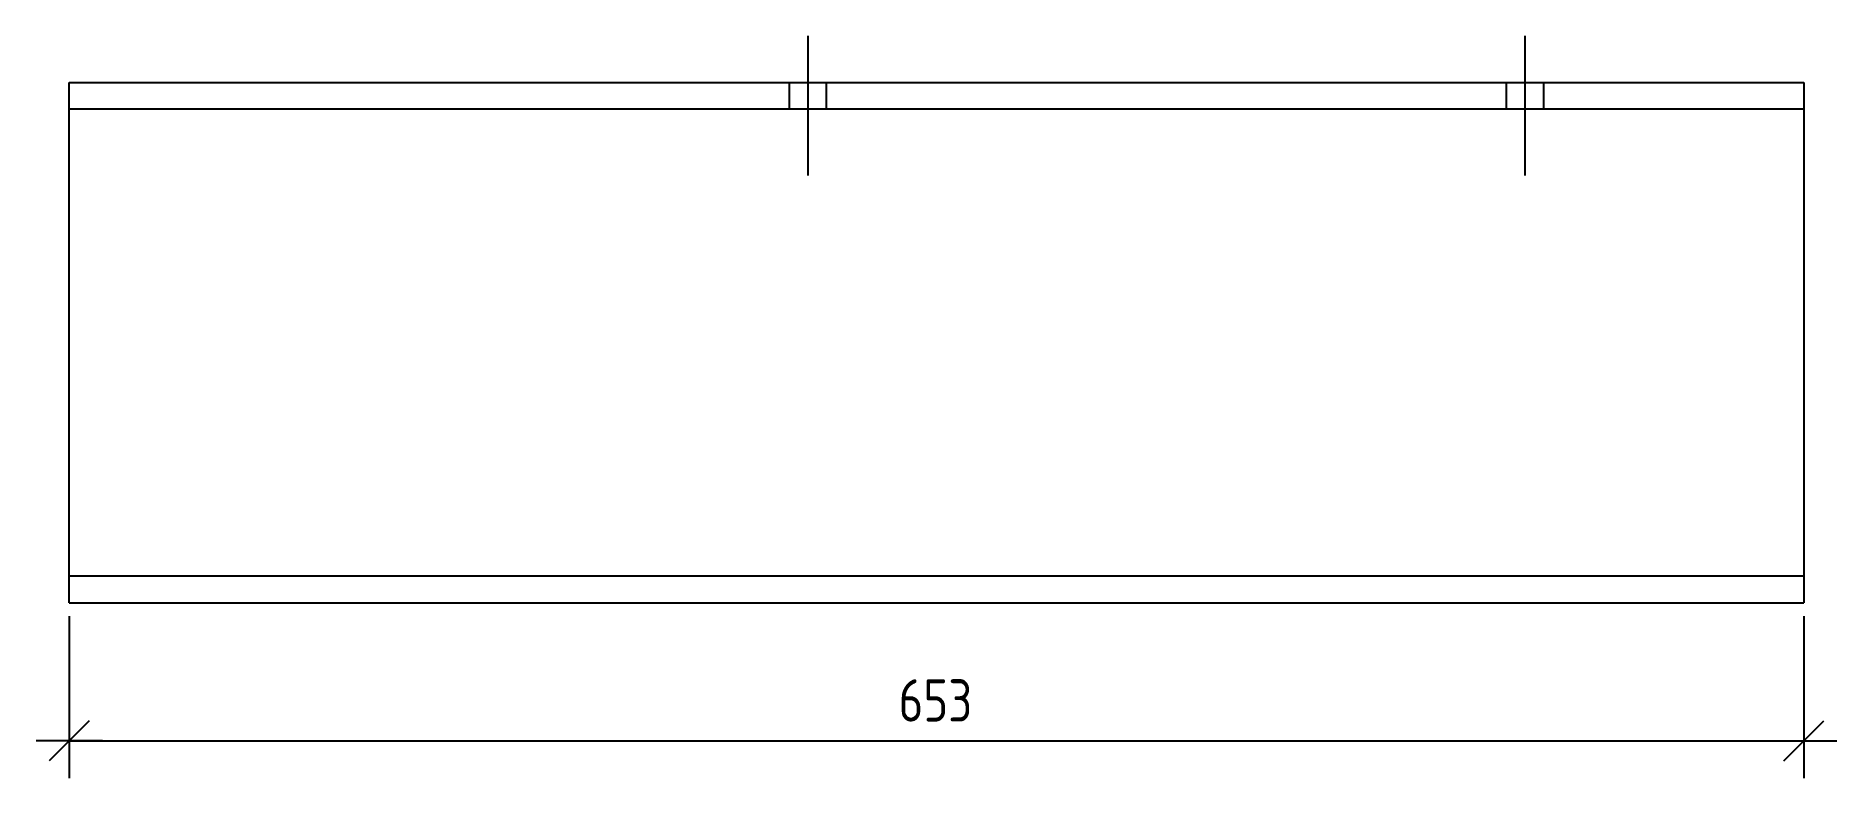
# Model space of a CAD drawing. Header units: millimetres. Extents: x 15 to 7172, y 15 to 332.
# Drawn here: x 6494 to 7172, y 15 to 294 of the extents above.
import ezdxf

# ---------------------------------------------------------------- set-up
doc = ezdxf.new("R2010")
doc.units = ezdxf.units.MM
for name, color, linetype in [('1', 7, 'Continuous'), ('19', 7, 'Continuous'), ('20', 7, 'Continuous')]:
    doc.layers.add(name, color=color, linetype=linetype)
doc.styles.add('GOST type A', font='', dxfattribs={"height": 0.2})
doc.styles.get('GOST type A').set_extended_font_data('GOST type A')

msp = doc.modelspace()

# ---------------------------------------------------------------- linework, layer by layer
at = {"layer": '1'}
for p, q in [((6506.61, 81), (6506.61, 277)), ((6506.61, 277), (7159.61, 277)), ((7159.61, 277), (7159.61, 81)), ((7159.61, 267), (6506.61, 267)), ((7159.61, 91), (6506.61, 91)), ((6506.61, 81), (7159.61, 81))]:
    msp.add_line(p, q, dxfattribs=at)
at = {"layer": '19'}
for p, q in [((6506.61, 76), (6506.61, 15)), ((7159.61, 76), (7159.61, 15)), ((6514.11, 36.5), (6499.11, 21.5)), ((7152.11, 21.5), (7167.11, 36.5)), ((6519.11, 29), (6494.11, 29)), ((6506.61, 29), (6499.11, 29)), ((6506.61, 29), (7159.61, 29)), ((7147.11, 29), (7172.11, 29)), ((7159.61, 29), (7167.11, 29))]:
    msp.add_line(p, q, dxfattribs=at)
at = {"layer": '20'}
for p, q in [((6784.61, 294.5), (6784.61, 242)), ((6784.61, 294.5), (6784.61, 242)), ((7054.61, 294.5), (7054.61, 242)), ((7054.61, 294.5), (7054.61, 242)), ((6777.61, 277), (6777.61, 267)), ((6777.61, 277), (6777.61, 267)), ((6791.61, 277), (6791.61, 267)), ((6791.61, 277), (6791.61, 267)), ((7047.61, 277), (7047.61, 267)), ((7047.61, 277), (7047.61, 267)), ((7061.61, 277), (7061.61, 267)), ((7061.61, 277), (7061.61, 267))]:
    msp.add_line(p, q, dxfattribs=at)

# ---------------------------------------------------------------- wipeouts: each hides what was drawn before it
msp.add_wipeout([(6850.85, 32.75), (6850.85, 57.25), (6815.36, 57.25), (6815.36, 32.75)]).dxf.layer = '19'

# ---------------------------------------------------------------- next in the draw order: texts
at = {"layer": '19', "style": 'GOST type A'}
msp.add_text('653', height=15.951, dxfattribs=at).set_placement((6818.86, 36.25))

doc.saveas('drawing.dxf')
